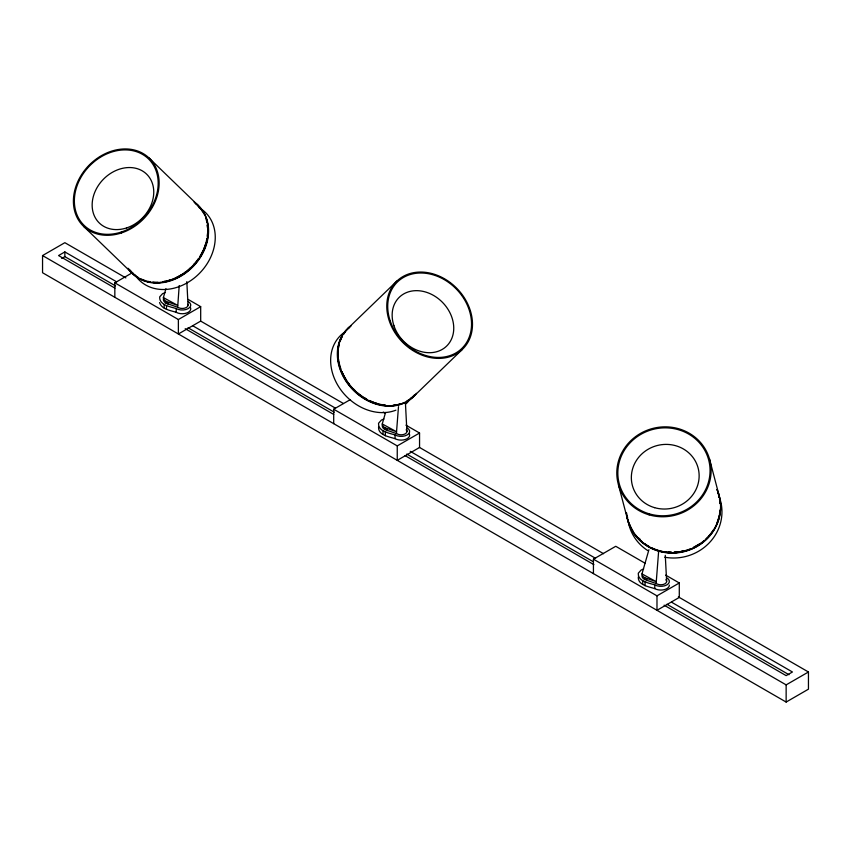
<?xml version="1.0" encoding="UTF-8"?>
<svg xmlns="http://www.w3.org/2000/svg" width="851" height="851" viewBox="0 0 851 851"><rect width="100%" height="100%" fill="white"/><g stroke="black" fill="none" stroke-linecap="round" stroke-linejoin="round"><path stroke-width="1.28" d="M378.546 427C377.972 435.265 389.407 436.85 395.087 438.669A8.531 4.925 0 0 0 405.384 439.456A8.531 4.925 0 0 0 409.352 433.914M638.282 576.946C637.707 585.211 649.132 586.807 654.813 588.626A8.531 4.925 0 0 0 664.11 589.69A8.531 4.925 0 0 0 669.375 585.137M179.21 285.574L177.668 307.254L179.338 307.998A5.797 3.351 0 0 0 185.773 307.754A5.797 3.351 0 0 0 187.837 304.233M398.491 406.661L396.545 431.734L396.545 433.616L398.215 434.361A5.797 3.351 0 0 0 405.214 433.829A5.797 3.351 0 0 0 406.14 429.787M658.631 551.331L656.27 581.69L656.27 583.573L657.951 584.318A5.797 3.351 0 0 0 664.939 583.786A5.797 3.351 0 0 0 665.865 579.744M163.381 297.605L177.668 305.371L166.062 301.339A9.138 5.276 0 0 1 163.381 297.605L165.934 288.67M382.259 423.968L396.545 431.734L384.939 427.702A9.138 5.276 0 0 1 382.259 423.968L385.546 412.49M641.984 573.925L656.27 581.69L644.664 577.659A9.138 5.276 0 0 1 641.984 573.925L648.93 549.682M348.048 328.252L397.045 280.915M413.224 396.874L462.221 349.538A47.326 38.242 46 0 0 437.457 275.373A47.326 38.242 46 0 0 389.226 320.774A47.326 38.242 46 0 0 462.221 349.538M678.375 596.902L808.45 671.992L808.45 689.172L786.143 702.054L42.55 272.735L42.55 255.566L64.857 242.684L125.863 277.905M116.661 281.841L64.857 251.928L58.559 255.566L114.97 288.138M61.708 258.459L64.857 256.64L115.513 285.893M114.832 297.297L114.832 282.84L132.671 272.543M114.832 282.84L178.37 319.529L200.687 306.658L200.687 321.104L343.421 403.512M200.687 321.104L178.37 333.986L178.37 319.529M333.698 423.66L333.698 409.214L350.431 399.555M397.247 445.903L419.554 433.021L419.554 447.477L397.247 460.348L397.247 445.903L333.698 409.214M593.434 573.617L593.434 559.16L615.741 546.289L645.249 563.319M656.983 595.849L679.289 582.978L679.289 597.423L656.983 610.305L656.983 595.849L593.434 559.16M42.55 255.566L786.143 684.874L808.45 671.992M165.03 292.659L162.52 293.712L159.669 296.903C159.094 305.169 170.53 306.754 176.21 308.573A8.531 4.925 0 0 0 188.273 308.573A8.531 4.925 0 0 0 188.273 301.616M383.907 419.022L381.397 420.075L378.546 423.266C377.972 431.531 389.407 433.127 395.087 434.946A8.531 4.925 0 0 0 407.15 434.946A8.531 4.925 0 0 0 407.15 427.979M643.633 568.979L641.133 570.032L638.282 573.223C637.707 581.488 649.132 583.073 654.813 584.892A8.531 4.925 0 0 0 666.876 584.892A8.531 4.925 0 0 0 666.876 577.935M163.69 298.116A9.138 5.276 0 0 0 166.062 303.211L177.668 307.254M159.531 302.552C161.754 309.434 170.37 310.392 176.21 312.306A8.531 4.925 0 0 0 186.507 313.083A8.531 4.925 0 0 0 190.475 307.551M382.567 424.489A9.138 5.276 0 0 0 384.939 429.585L396.545 433.616M641.984 575.808A9.138 5.276 0 0 0 644.664 579.531L656.27 583.573M188.199 299.446L200.687 306.658M383.248 412.054L385.514 413.363M405.938 425.16L419.554 433.021M665.673 575.116L679.289 582.978M419.383 447.371L603.561 553.703M192.645 325.71L335.4 408.129M410.235 451.328L595.583 558.341M671.567 602.21L792.441 671.992L786.143 675.63L664.11 605.178M188.039 327.763L334.252 412.171M406.778 454.051L593.275 561.724M666.961 604.263L788.983 674.715M185.199 328.677L333.709 414.426M405.087 455.625L593.881 564.638M148.861 157.807L197.857 205.144M83.685 226.43L132.682 273.767M709.447 458.774L718.904 494.771M618.464 484.836L627.921 520.833M665.28 555.352L666.641 581.414M405.416 402.789L406.916 431.457M186.816 281.638L188.039 305.094M786.143 684.874L786.143 702.054M654.813 584.892L654.813 588.626M646.707 578.84L646.707 580.712M645.09 581.999L645.09 585.722M644.664 577.659L644.664 579.531M642.75 580.637L642.75 584.371M395.087 434.946L395.087 438.669M386.982 428.883L386.982 430.766M385.365 432.042L385.365 435.765M384.939 427.702L384.939 429.585M383.024 430.691L383.024 434.414M176.21 308.573L176.21 312.306M168.104 302.52L168.104 304.392M166.488 305.669L166.488 309.402M166.062 301.339L166.062 303.211M164.147 304.318L164.147 308.051M64.857 251.928L64.857 256.64M194.113 202.134A47.326 38.242 -46 0 1 192.081 266.735A47.326 38.242 -46 0 1 128.044 268.246M207.208 225.292A46.273 37.391 -46 0 1 207.495 227.813M207.58 232.972A46.273 37.391 -46 0 1 207.378 235.61M206.846 239.131A46.273 37.391 -46 0 1 206.474 240.907M205.782 243.556A46.273 37.391 -46 0 1 203.921 248.79M202.761 251.364A46.273 37.391 -46 0 1 201.464 253.896M194.251 264.087A46.273 37.391 -46 0 1 192.943 265.512M192.273 266.214A46.273 37.391 -46 0 1 189.465 268.884M186.497 271.352A46.273 37.391 -46 0 1 184.954 272.501M181.763 274.628A46.273 37.391 -46 0 1 180.125 275.607M179.306 276.064A46.273 37.391 -46 0 1 176.785 277.362M171.636 279.5A46.273 37.391 -46 0 1 169.892 280.075M169.019 280.341A46.273 37.391 -46 0 1 167.264 280.809M165.509 281.213A46.273 37.391 -46 0 1 163.754 281.532M198.017 205.889A46.901 37.901 -46 0 1 202.612 211.356M203.857 213.41A46.901 37.901 -46 0 1 204.963 215.58M205.899 217.835A46.901 37.901 -46 0 1 161.945 282.362M161.062 282.458A46.901 37.901 -46 0 1 153.233 282.521M150.712 282.202A46.901 37.901 -46 0 1 143.532 280.256M137.128 276.873A46.901 37.901 -46 0 1 130.214 270.363M200.772 208.974A46.901 37.901 -46 0 1 203.421 212.984M206.24 219.749A46.901 37.901 -46 0 1 206.867 222.175M207.325 224.664A46.901 37.901 -46 0 1 207.623 227.217M207.708 232.451A46.901 37.901 -46 0 1 207.261 236.908M206.963 238.695A46.901 37.901 -46 0 1 200.038 256.162M198.432 258.598A46.901 37.901 -46 0 1 197.294 260.193M196.698 260.97A46.901 37.901 -46 0 1 193.539 264.714M190.784 267.522A46.901 37.901 -46 0 1 187.092 270.746M185.55 271.937A46.901 37.901 -46 0 1 172.147 279.288M171.264 279.607A46.901 37.901 -46 0 1 169.498 280.192M168.615 280.458A46.901 37.901 -46 0 1 165.945 281.149M165.062 281.341A46.901 37.901 -46 0 1 163.275 281.67M157.978 282.213A46.901 37.901 -46 0 1 152.786 282.085M150.265 281.766A46.901 37.901 -46 0 1 147.797 281.287M145.404 280.639A46.901 37.901 -46 0 1 140.851 278.851M138.713 277.724A46.901 37.901 -46 0 1 136.692 276.447M134.766 275.022A46.901 37.901 -46 0 1 129.767 269.937M195.773 203.889A46.901 37.901 -46 0 1 199.24 207.155M199.187 207.729A47.326 38.242 -46 0 1 200.24 272.554A47.326 38.242 -46 0 1 135.171 275.139M194.56 202.559A47.326 38.242 -46 0 1 192.528 267.161A47.326 38.242 -46 0 1 128.49 268.682M416.458 393.322A47.326 38.242 46 0 1 353.825 389.843A47.326 38.242 46 0 1 349.857 326.678M384.78 405.002A46.273 37.391 46 0 1 382.152 404.65M376.897 403.448A46.273 37.391 46 0 1 375.142 402.906M374.28 402.619A46.273 37.391 46 0 1 369.121 400.47M365.781 398.715A46.273 37.391 46 0 1 364.143 397.736M360.962 395.609A46.273 37.391 46 0 1 359.42 394.46M357.175 392.63A46.273 37.391 46 0 1 355.729 391.343M355.016 390.683A46.273 37.391 46 0 1 351.016 386.471A46.901 37.901 46 0 1 346.389 380.089M349.187 384.216A46.273 37.391 46 0 1 348.027 382.673M345.889 379.482A46.273 37.391 46 0 1 344.453 377.004M343.995 376.174A46.273 37.391 46 0 1 341.985 371.908M414.16 395.3A46.901 37.901 46 0 1 406.746 401.268M404.608 402.395A46.901 37.901 46 0 1 359.133 394.885A46.901 37.901 46 0 1 337.836 350.761M338.134 348.208A46.901 37.901 46 0 1 342.049 336.528M343.293 334.464A46.901 37.901 46 0 1 349.687 327.433M414.607 394.875A46.901 37.901 46 0 1 411.139 398.13M409.225 399.555A46.901 37.901 46 0 1 407.193 400.832M400.502 403.746A46.901 37.901 46 0 1 398.108 404.395M395.641 404.874A46.901 37.901 46 0 1 393.119 405.193M385.29 405.14A46.901 37.901 46 0 1 378.184 403.821M377.291 403.565A46.901 37.901 46 0 1 375.525 403.023M374.642 402.725A46.901 37.901 46 0 1 372.887 402.066M372.015 401.715A46.901 37.901 46 0 1 369.419 400.555M366.866 399.236A46.901 37.901 46 0 1 357.303 392.598M355.122 390.63A46.901 37.901 46 0 1 353.037 388.545M345.878 379.269A46.901 37.901 46 0 1 341.911 371.6M340.889 368.951A46.901 37.901 46 0 1 340.304 367.175M340.028 366.281A46.901 37.901 46 0 1 339.326 363.6M339.123 362.696A46.901 37.901 46 0 1 338.517 359.122M338.198 355.558A46.901 37.901 46 0 1 338.283 350.325M338.581 347.782A46.901 37.901 46 0 1 339.038 345.283M340.453 340.517A46.901 37.901 46 0 1 342.496 336.092M343.74 334.039A46.901 37.901 46 0 1 345.134 332.092M395.896 410.182A47.326 38.242 46 0 1 339.219 387.545A47.326 38.242 46 0 1 344.666 332.124M410.735 398.247A47.326 38.242 46 0 1 406.097 403.768M414.469 395.598A47.326 38.242 46 0 1 351.335 388.12A47.326 38.242 46 0 1 351.346 325.678M716.989 489.485A47.326 44.805 -14.7 0 1 686.342 550.714A47.326 44.805 -14.7 0 1 626.868 516.27M626.719 515.334A47.326 44.805 -14.7 0 1 626.4 512.536M698.82 544.225A46.273 43.805 -14.7 0 1 693.788 547.087M682.853 550.937A46.273 43.805 -14.7 0 1 680.96 551.32M677.119 551.863A46.273 43.805 -14.7 0 1 674.226 552.065M671.333 552.097A46.273 43.805 -14.7 0 1 668.439 551.959M640.388 539.577A46.273 43.805 -14.7 0 1 639.069 538.257M719.457 498.835A46.901 44.401 -14.7 0 1 720.095 503.441M720.137 509.962A46.901 44.401 -14.7 0 1 719.542 514.61M719.372 515.536A46.901 44.401 -14.7 0 1 674.237 552.661M671.301 552.693A46.901 44.401 -14.7 0 1 644.281 543.651M643.516 543.076A46.901 44.401 -14.7 0 1 636.122 535.843M634.431 533.598A46.901 44.401 -14.7 0 1 629.612 524.567M629.283 523.695A46.901 44.401 -14.7 0 1 628.687 521.94M628.421 521.046A46.901 44.401 -14.7 0 1 627.942 519.248M717.723 492.569A46.901 44.401 -14.7 0 1 718.318 494.325M718.584 495.218A46.901 44.401 -14.7 0 1 719.063 497.016M719.691 500.335A46.901 44.401 -14.7 0 1 720.01 503.111M719.872 511.504A46.901 44.401 -14.7 0 1 719.457 514.281M719.276 515.206A46.901 44.401 -14.7 0 1 717.138 522.429M713.266 530.056A46.901 44.401 -14.7 0 1 708.638 536.194M707.989 536.907A46.901 44.401 -14.7 0 1 705.947 538.96M703.766 540.906A46.901 44.401 -14.7 0 1 699.894 543.842M699.075 544.385A46.901 44.401 -14.7 0 1 693.98 547.289M691.299 548.512A46.901 44.401 -14.7 0 1 680.97 551.576M679.034 551.895A46.901 44.401 -14.7 0 1 674.152 552.331M671.216 552.363A46.901 44.401 -14.7 0 1 665.376 551.905M662.503 551.405A46.901 44.401 -14.7 0 1 660.61 550.98M659.674 550.746A46.901 44.401 -14.7 0 1 657.812 550.203M656.898 549.906A46.901 44.401 -14.7 0 1 651.547 547.736M648.994 546.416A46.901 44.401 -14.7 0 1 644.196 543.321M641.962 541.566A46.901 44.401 -14.7 0 1 634.899 534.024M632.814 530.918A46.901 44.401 -14.7 0 1 629.517 524.237M627.644 518.014A46.901 44.401 -14.7 0 1 627.293 516.185M718.744 495.793A46.901 44.401 -14.7 0 1 719.18 497.59M717.074 489.814A47.326 44.805 -14.7 0 1 686.427 551.033A47.326 44.805 -14.7 0 1 626.953 516.589M626.804 515.663A47.326 44.805 -14.7 0 1 626.485 512.866M718.733 495.58A47.326 44.805 -14.7 0 1 710.659 541.321A47.326 44.805 -14.7 0 1 664.748 557.224M647.675 550.523A47.326 44.805 -14.7 0 1 628.102 520.578M121.438 232.94A47.326 38.242 -46 0 0 150.542 159.52A47.326 38.242 -46 0 0 76.835 183.89A47.326 38.242 -46 0 0 121.438 232.94M121.321 232.025A46.273 37.391 -46 0 0 149.787 160.243A46.273 37.391 -46 0 0 77.718 184.071A46.273 37.391 -46 0 0 121.321 232.025M126.661 227.908A34.008 27.487 -46 0 0 147.585 175.146A34.008 27.487 -46 0 0 94.61 192.666A34.008 27.487 -46 0 0 126.661 227.908M390.12 320.646A46.273 37.391 46 0 0 461.497 348.772A46.273 37.391 46 0 0 437.286 276.256A46.273 37.391 46 0 0 390.12 320.646M393.907 325.667A34.008 27.487 46 0 0 446.371 346.336A34.008 27.487 46 0 0 428.574 293.042A34.008 27.487 46 0 0 393.907 325.667M649.143 514.866A47.326 44.805 -14.7 0 0 710.138 461.508A47.326 44.805 -14.7 0 0 632.58 439.052A47.326 44.805 -14.7 0 0 649.143 514.866M649.473 513.908A46.273 43.805 -14.7 0 0 709.106 461.731A46.273 43.805 -14.7 0 0 633.272 439.776A46.273 43.805 -14.7 0 0 649.473 513.908M654.6 507.664A34.008 32.2 -14.7 0 0 698.437 469.316A34.008 32.2 -14.7 0 0 642.696 453.168A34.008 32.2 -14.7 0 0 654.6 507.664"/></g></svg>
